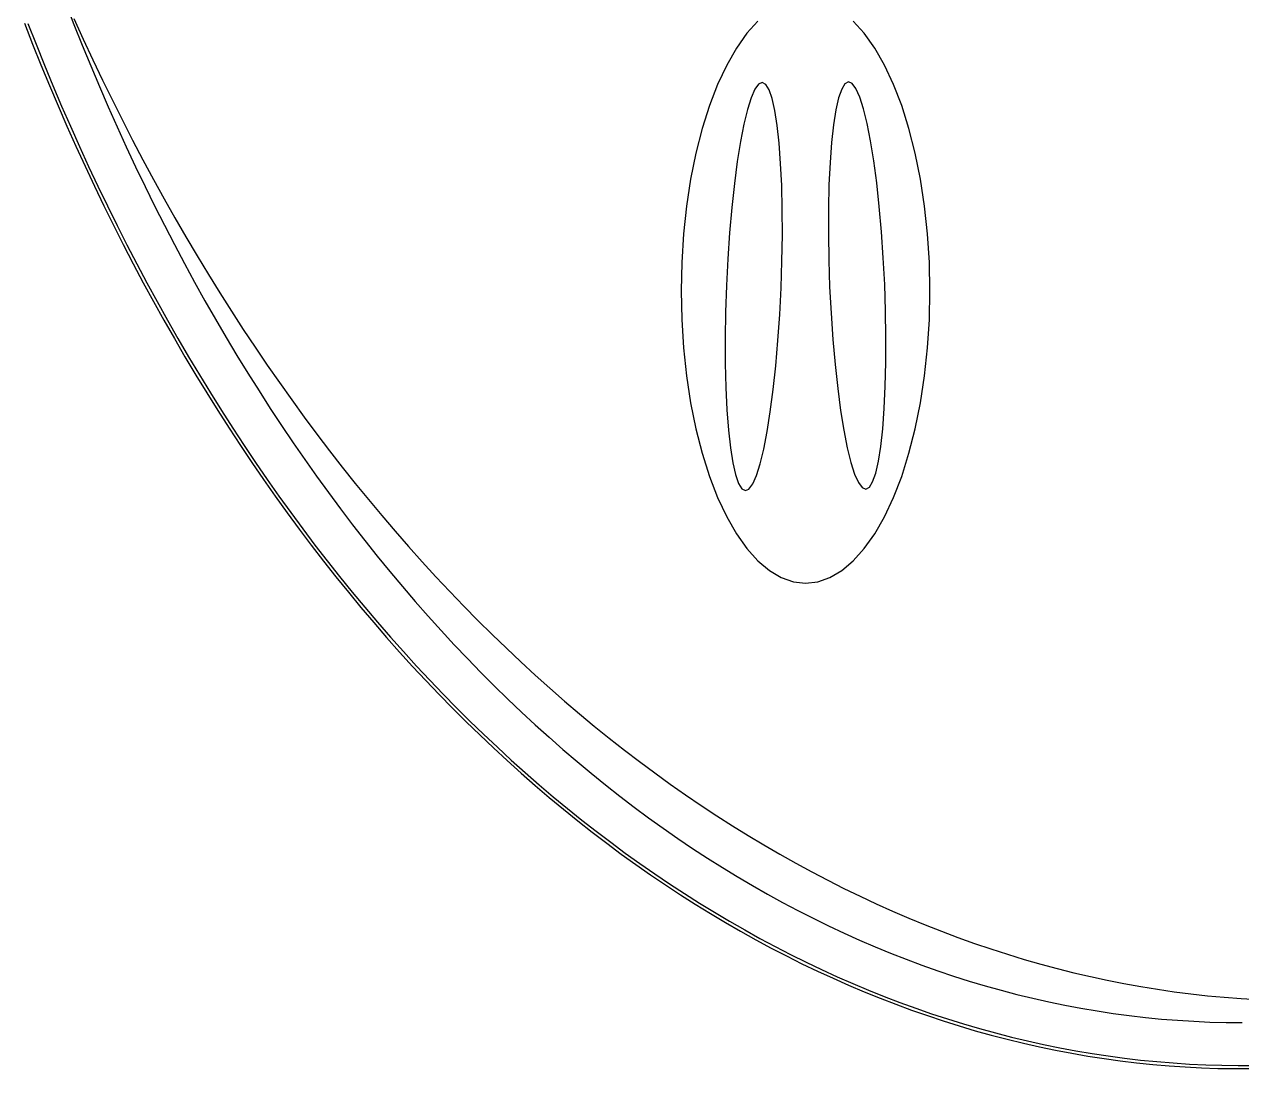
# Model space of a CAD drawing. Extents: x -1 to 217, y -22 to 302.
# Drawn here: x 13.2 to 107.8, y -22.3 to 58.8 of the extents above; entities that cross this region are included whole.
import ezdxf

# ---------------------------------------------------------------- set-up
doc = ezdxf.new("R2010")
doc.units = 0

msp = doc.modelspace()

# ---------------------------------------------------------------- linework, layer by layer
at = {"layer": 'ELLIPSES'}
for p, q in [((16.417, 60.448), (17.052, 58.821)), ((13.203, 58.918), (13.84, 57.295)), ((13.471, 58.905), (14.109, 57.282)), ((17.052, 58.821), (17.7, 57.206)), ((17.056, 59.284), (17.784, 57.68)), ((70.235, 59.091), (69.377, 58.138)), ((78.493, 58.138), (77.635, 59.091)), ((69.377, 58.138), (68.563, 56.992)), ((79.307, 56.992), (78.493, 58.138)), ((13.84, 57.295), (14.49, 55.684)), ((14.109, 57.282), (14.76, 55.671)), ((17.7, 57.206), (18.36, 55.602)), ((17.784, 57.68), (18.524, 56.088)), ((68.563, 56.992), (67.801, 55.664)), ((80.069, 55.664), (79.307, 56.992)), ((18.524, 56.088), (19.278, 54.507)), ((14.49, 55.684), (15.152, 54.084)), ((14.76, 55.671), (15.423, 54.072)), ((18.36, 55.602), (19.033, 54.01)), ((67.801, 55.664), (67.098, 54.167)), ((80.772, 54.167), (80.069, 55.664)), ((15.152, 54.084), (15.827, 52.495)), ((15.423, 54.072), (16.099, 52.483)), ((19.033, 54.01), (19.719, 52.43)), ((19.278, 54.507), (20.045, 52.938)), ((67.098, 54.167), (66.461, 52.516)), ((70.282, 54.178), (69.992, 53.785)), ((70.565, 54.302), (70.282, 54.178)), ((70.836, 54.155), (70.565, 54.302)), ((71.092, 53.739), (70.836, 54.155)), ((76.999, 54.207), (76.742, 53.791)), ((77.273, 54.354), (76.999, 54.207)), ((77.558, 54.23), (77.273, 54.354)), ((77.849, 53.838), (77.558, 54.23)), ((81.409, 52.516), (80.772, 54.167)), ((69.702, 53.129), (69.414, 52.222)), ((69.992, 53.785), (69.702, 53.129)), ((71.328, 53.062), (71.092, 53.739)), ((71.539, 52.134), (71.328, 53.062)), ((76.505, 53.114), (76.293, 52.188)), ((76.742, 53.791), (76.505, 53.114)), ((78.143, 53.184), (77.849, 53.838)), ((78.433, 52.279), (78.143, 53.184)), ((15.827, 52.495), (16.514, 50.918)), ((16.099, 52.483), (16.787, 50.907)), ((19.719, 52.43), (20.417, 50.863)), ((20.045, 52.938), (20.825, 51.381)), ((66.461, 52.516), (65.896, 50.726)), ((69.414, 52.222), (69.136, 51.079)), ((71.723, 50.972), (71.539, 52.134)), ((76.293, 52.188), (76.109, 51.028)), ((78.714, 51.139), (78.433, 52.279)), ((81.975, 50.726), (81.409, 52.516)), ((20.825, 51.381), (21.617, 49.836)), ((78.983, 49.783), (78.714, 51.139)), ((16.514, 50.918), (17.214, 49.353)), ((16.787, 50.907), (17.487, 49.343)), ((20.417, 50.863), (21.128, 49.308)), ((65.896, 50.726), (65.408, 48.814)), ((69.136, 51.079), (68.87, 49.721)), ((71.875, 49.596), (71.723, 50.972)), ((76.109, 51.028), (75.957, 49.655)), ((82.462, 48.814), (81.975, 50.726)), ((17.214, 49.353), (17.926, 47.8)), ((17.487, 49.343), (18.2, 47.79)), ((21.128, 49.308), (21.851, 47.766)), ((21.617, 49.836), (22.422, 48.304)), ((68.87, 49.721), (68.622, 48.169)), ((71.994, 48.029), (71.875, 49.596)), ((75.957, 49.655), (75.839, 48.091)), ((79.233, 48.235), (78.983, 49.783)), ((22.422, 48.304), (23.24, 46.785)), ((65.408, 48.814), (65.002, 46.799)), ((82.868, 46.799), (82.462, 48.814)), ((17.926, 47.8), (18.649, 46.259)), ((18.2, 47.79), (18.924, 46.25)), ((21.851, 47.766), (22.586, 46.237)), ((68.622, 48.169), (68.397, 46.451)), ((72.077, 46.298), (71.994, 48.029)), ((75.839, 48.091), (75.756, 46.363)), ((79.462, 46.521), (79.233, 48.235)), ((23.24, 46.785), (24.07, 45.279)), ((65.002, 46.799), (64.683, 44.701)), ((68.397, 46.451), (68.197, 44.596)), ((79.665, 44.67), (79.462, 46.521)), ((83.188, 44.701), (82.868, 46.799)), ((18.649, 46.259), (19.385, 44.731)), ((18.924, 46.25), (19.661, 44.723)), ((22.586, 46.237), (23.333, 44.721)), ((72.123, 44.433), (72.077, 46.298)), ((75.756, 46.363), (75.712, 44.501)), ((19.385, 44.731), (20.133, 43.216)), ((19.661, 44.723), (20.41, 43.209)), ((23.333, 44.721), (24.092, 43.218)), ((24.07, 45.279), (24.912, 43.786)), ((64.683, 44.701), (64.452, 42.539)), ((68.197, 44.596), (68.026, 42.635)), ((75.712, 44.501), (75.705, 42.538)), ((79.838, 42.713), (79.665, 44.67)), ((83.418, 42.539), (83.188, 44.701)), ((24.912, 43.786), (25.767, 42.307)), ((72.131, 42.465), (72.123, 44.433)), ((20.133, 43.216), (20.892, 41.714)), ((20.41, 43.209), (21.17, 41.707)), ((24.092, 43.218), (24.863, 41.73)), ((68.026, 42.635), (67.888, 40.603)), ((79.979, 40.686), (79.838, 42.713)), ((20.892, 41.714), (21.664, 40.224)), ((21.17, 41.707), (21.942, 40.219)), ((24.863, 41.73), (25.646, 40.255)), ((25.767, 42.307), (26.634, 40.842)), ((64.452, 42.539), (64.313, 40.334)), ((72.101, 40.429), (72.131, 42.465)), ((75.705, 42.538), (75.737, 40.505)), ((83.558, 40.334), (83.418, 42.539)), ((26.634, 40.842), (27.512, 39.39)), ((21.664, 40.224), (22.446, 38.749)), ((21.942, 40.219), (22.726, 38.744)), ((25.646, 40.255), (26.44, 38.794)), ((64.313, 40.334), (64.266, 38.108)), ((67.888, 40.603), (67.784, 38.534)), ((72.033, 38.359), (72.101, 40.429)), ((75.737, 40.505), (75.806, 38.439)), ((80.085, 38.621), (79.979, 40.686)), ((83.604, 38.108), (83.558, 40.334)), ((27.512, 39.39), (28.403, 37.953)), ((22.446, 38.749), (23.241, 37.286)), ((22.726, 38.744), (23.521, 37.283)), ((26.44, 38.794), (27.246, 37.347)), ((28.403, 37.953), (29.304, 36.53)), ((64.266, 38.108), (64.313, 35.882)), ((67.784, 38.534), (67.717, 36.464)), ((71.93, 36.29), (72.033, 38.359)), ((75.806, 38.439), (75.912, 36.374)), ((80.155, 36.555), (80.085, 38.621)), ((83.558, 35.882), (83.604, 38.108)), ((23.241, 37.286), (24.046, 35.838)), ((23.521, 37.283), (24.327, 35.835)), ((27.246, 37.347), (28.063, 35.915)), ((29.304, 36.53), (30.218, 35.121)), ((67.717, 36.464), (67.687, 34.428)), ((71.791, 34.258), (71.93, 36.29)), ((75.912, 36.374), (76.053, 34.346)), ((80.187, 34.522), (80.155, 36.555)), ((24.046, 35.838), (24.863, 34.403)), ((24.327, 35.835), (25.145, 34.402)), ((28.063, 35.915), (28.892, 34.498)), ((30.218, 35.121), (31.143, 33.728)), ((64.313, 35.882), (64.452, 33.677)), ((83.418, 33.677), (83.558, 35.882)), ((24.863, 34.403), (25.691, 32.983)), ((25.145, 34.402), (25.974, 32.982)), ((28.892, 34.498), (29.732, 33.096)), ((67.687, 34.428), (67.695, 32.46)), ((71.621, 32.298), (71.791, 34.258)), ((76.053, 34.346), (76.227, 32.39)), ((80.18, 32.558), (80.187, 34.522)), ((31.143, 33.728), (32.079, 32.349)), ((64.452, 33.677), (64.682, 31.515)), ((83.188, 31.515), (83.418, 33.677)), ((25.691, 32.983), (26.53, 31.577)), ((25.974, 32.982), (26.814, 31.578)), ((29.732, 33.096), (30.583, 31.708)), ((32.079, 32.349), (33.026, 30.986)), ((67.695, 32.46), (67.741, 30.595)), ((71.421, 30.442), (71.621, 32.298)), ((76.227, 32.39), (76.43, 30.539)), ((80.135, 30.697), (80.18, 32.558)), ((26.53, 31.577), (27.38, 30.185)), ((26.814, 31.578), (27.665, 30.187)), ((30.583, 31.708), (31.445, 30.336)), ((64.682, 31.515), (65.002, 29.416)), ((82.868, 29.416), (83.188, 31.515)), ((31.445, 30.336), (32.317, 28.98)), ((33.026, 30.986), (33.984, 29.638)), ((67.741, 30.595), (67.824, 28.864)), ((71.195, 28.724), (71.421, 30.442)), ((76.43, 30.539), (76.658, 28.825)), ((80.053, 28.969), (80.135, 30.697)), ((27.38, 30.185), (28.241, 28.808)), ((27.665, 30.187), (28.527, 28.812)), ((33.984, 29.638), (34.952, 28.306)), ((65.002, 29.416), (65.408, 27.402)), ((82.462, 27.402), (82.868, 29.416)), ((28.241, 28.808), (29.113, 27.446)), ((28.527, 28.812), (29.399, 27.451)), ((32.317, 28.98), (33.201, 27.639)), ((67.824, 28.864), (67.942, 27.297)), ((70.947, 27.173), (71.195, 28.724)), ((76.658, 28.825), (76.909, 27.276)), ((79.935, 27.405), (80.053, 28.969)), ((29.113, 27.446), (29.995, 26.099)), ((29.399, 27.451), (30.282, 26.106)), ((33.201, 27.639), (34.095, 26.314)), ((34.952, 28.306), (35.932, 26.99)), ((35.932, 26.99), (36.922, 25.69)), ((65.408, 27.402), (65.896, 25.49)), ((67.942, 27.297), (68.095, 25.921)), ((70.682, 25.814), (70.947, 27.173)), ((76.909, 27.276), (77.177, 25.921)), ((79.782, 26.031), (79.935, 27.405)), ((81.974, 25.49), (82.462, 27.402)), ((29.995, 26.099), (30.887, 24.768)), ((30.282, 26.106), (31.176, 24.776)), ((34.095, 26.314), (34.999, 25.005)), ((36.922, 25.69), (37.922, 24.406)), ((68.095, 25.921), (68.278, 24.759)), ((70.403, 24.671), (70.682, 25.814)), ((77.177, 25.921), (77.459, 24.78)), ((79.599, 24.871), (79.782, 26.031)), ((30.887, 24.768), (31.79, 23.451)), ((31.176, 24.776), (32.08, 23.461)), ((34.999, 25.005), (35.914, 23.712)), ((65.896, 25.49), (66.461, 23.7)), ((68.278, 24.759), (68.49, 23.831)), ((70.116, 23.764), (70.403, 24.671)), ((77.459, 24.78), (77.749, 23.876)), ((79.386, 23.945), (79.599, 24.871)), ((81.409, 23.7), (81.974, 25.49)), ((35.914, 23.712), (36.839, 22.435)), ((37.922, 24.406), (38.933, 23.138)), ((66.461, 23.7), (67.098, 22.048)), ((68.49, 23.831), (68.725, 23.154)), ((69.825, 23.108), (70.116, 23.764)), ((77.749, 23.876), (78.042, 23.222)), ((79.15, 23.269), (79.386, 23.945)), ((80.772, 22.048), (81.409, 23.7)), ((31.79, 23.451), (32.704, 22.151)), ((32.08, 23.461), (32.994, 22.162)), ((38.933, 23.138), (39.953, 21.888)), ((68.725, 23.154), (68.981, 22.738)), ((68.981, 22.738), (69.253, 22.591)), ((69.253, 22.591), (69.536, 22.715)), ((69.536, 22.715), (69.825, 23.108)), ((78.042, 23.222), (78.334, 22.829)), ((78.334, 22.829), (78.619, 22.706)), ((78.619, 22.706), (78.892, 22.853)), ((78.892, 22.853), (79.15, 23.269)), ((32.704, 22.151), (33.627, 20.866)), ((32.994, 22.162), (33.918, 20.879)), ((36.839, 22.435), (37.774, 21.176)), ((39.953, 21.888), (40.983, 20.654)), ((67.098, 22.048), (67.801, 20.551)), ((80.069, 20.551), (80.772, 22.048)), ((33.627, 20.866), (34.56, 19.597)), ((33.918, 20.879), (34.852, 19.612)), ((37.774, 21.176), (38.718, 19.933)), ((38.718, 19.933), (39.673, 18.707)), ((40.983, 20.654), (42.023, 19.437)), ((67.801, 20.551), (68.563, 19.224)), ((79.307, 19.224), (80.069, 20.551)), ((34.56, 19.597), (35.503, 18.345)), ((34.852, 19.612), (35.796, 18.361)), ((42.023, 19.437), (43.073, 18.237)), ((68.563, 19.224), (69.377, 18.078)), ((78.493, 18.078), (79.307, 19.224)), ((35.503, 18.345), (36.456, 17.108)), ((35.796, 18.361), (36.75, 17.126)), ((39.673, 18.707), (40.637, 17.498)), ((43.073, 18.237), (44.132, 17.055)), ((69.377, 18.078), (70.235, 17.125)), ((77.635, 17.125), (78.493, 18.078)), ((36.456, 17.108), (37.419, 15.888)), ((36.75, 17.126), (37.713, 15.908)), ((40.637, 17.498), (41.611, 16.306)), ((44.132, 17.055), (45.2, 15.89)), ((70.235, 17.125), (71.128, 16.374)), ((76.742, 16.374), (77.635, 17.125)), ((41.611, 16.306), (42.595, 15.132)), ((71.128, 16.374), (72.049, 15.833)), ((75.821, 15.833), (76.742, 16.374)), ((37.419, 15.888), (38.39, 14.685)), ((37.713, 15.908), (38.686, 14.707)), ((45.2, 15.89), (46.278, 14.743)), ((72.049, 15.833), (72.987, 15.506)), ((72.987, 15.506), (73.935, 15.396)), ((73.935, 15.396), (74.883, 15.505)), ((74.883, 15.505), (75.821, 15.833)), ((38.39, 14.685), (39.372, 13.498)), ((38.686, 14.707), (39.668, 13.522)), ((42.595, 15.132), (43.587, 13.976)), ((46.278, 14.743), (47.364, 13.615)), ((39.372, 13.498), (40.362, 12.329)), ((39.668, 13.522), (40.66, 12.355)), ((43.587, 13.976), (44.589, 12.837)), ((47.364, 13.615), (48.459, 12.504)), ((40.362, 12.329), (41.362, 11.176)), ((40.66, 12.355), (41.66, 11.205)), ((44.589, 12.837), (45.599, 11.716)), ((48.459, 12.504), (49.562, 11.411)), ((45.599, 11.716), (46.619, 10.613)), ((49.562, 11.411), (50.674, 10.337)), ((41.362, 11.176), (42.37, 10.041)), ((41.66, 11.205), (42.669, 10.072)), ((46.619, 10.613), (47.647, 9.529)), ((42.37, 10.041), (43.387, 8.923)), ((42.669, 10.072), (43.687, 8.956)), ((47.647, 9.529), (48.683, 8.463)), ((50.674, 10.337), (51.795, 9.281)), ((43.387, 8.923), (44.413, 7.823)), ((43.687, 8.956), (44.714, 7.858)), ((51.795, 9.281), (52.923, 8.245)), ((44.413, 7.823), (45.448, 6.741)), ((44.714, 7.858), (45.749, 6.778)), ((48.683, 8.463), (49.728, 7.416)), ((52.923, 8.245), (54.059, 7.227)), ((45.448, 6.741), (46.491, 5.676)), ((45.749, 6.778), (46.793, 5.716)), ((49.728, 7.416), (50.782, 6.387)), ((54.059, 7.227), (55.203, 6.228)), ((46.793, 5.716), (47.845, 4.672)), ((50.782, 6.387), (51.843, 5.377)), ((55.203, 6.228), (56.354, 5.249)), ((46.491, 5.676), (47.542, 4.629)), ((51.843, 5.377), (52.912, 4.387)), ((56.354, 5.249), (57.513, 4.289)), ((47.542, 4.629), (48.601, 3.601)), ((47.845, 4.672), (48.905, 3.646)), ((52.912, 4.387), (53.989, 3.415)), ((57.513, 4.289), (58.679, 3.348)), ((48.601, 3.601), (49.668, 2.591)), ((48.905, 3.646), (49.973, 2.638)), ((53.989, 3.415), (55.074, 2.463)), ((58.679, 3.348), (59.852, 2.427)), ((49.668, 2.591), (50.743, 1.599)), ((49.973, 2.638), (51.049, 1.649)), ((55.074, 2.463), (56.166, 1.53)), ((59.852, 2.427), (61.032, 1.526)), ((50.743, 1.599), (51.826, 0.626)), ((51.049, 1.649), (52.132, 0.679)), ((56.166, 1.53), (57.266, 0.617)), ((61.032, 1.526), (62.219, 0.645)), ((51.826, 0.626), (52.916, -0.329)), ((52.132, 0.679), (53.223, -0.273)), ((57.266, 0.617), (58.372, -0.277)), ((62.219, 0.645), (63.412, -0.216)), ((52.916, -0.329), (54.014, -1.265)), ((53.223, -0.273), (54.322, -1.206)), ((58.372, -0.277), (59.486, -1.151)), ((63.412, -0.216), (64.611, -1.057)), ((54.014, -1.265), (55.119, -2.182)), ((54.322, -1.206), (55.427, -2.12)), ((59.486, -1.151), (60.606, -2.005)), ((64.611, -1.057), (65.816, -1.878)), ((65.816, -1.878), (67.028, -2.678)), ((55.119, -2.182), (56.231, -3.079)), ((55.427, -2.12), (56.54, -3.015)), ((60.606, -2.005), (61.734, -2.839)), ((61.734, -2.839), (62.867, -3.652)), ((67.028, -2.678), (68.245, -3.457)), ((56.231, -3.079), (57.35, -3.958)), ((56.54, -3.015), (57.66, -3.89)), ((62.867, -3.652), (64.008, -4.446)), ((68.245, -3.457), (69.468, -4.216)), ((57.35, -3.958), (58.475, -4.817)), ((57.66, -3.89), (58.786, -4.746)), ((64.008, -4.446), (65.154, -5.219)), ((69.468, -4.216), (70.696, -4.954)), ((58.475, -4.817), (59.608, -5.657)), ((58.786, -4.746), (59.919, -5.583)), ((59.608, -5.657), (60.746, -6.477)), ((59.919, -5.583), (61.058, -6.4)), ((65.154, -5.219), (66.306, -5.971)), ((70.696, -4.954), (71.929, -5.671)), ((71.929, -5.671), (73.167, -6.367)), ((60.746, -6.477), (61.892, -7.278)), ((61.058, -6.4), (62.204, -7.198)), ((66.306, -5.971), (67.465, -6.703)), ((73.167, -6.367), (74.41, -7.041)), ((61.892, -7.278), (63.043, -8.059)), ((62.204, -7.198), (63.356, -7.975)), ((67.465, -6.703), (68.629, -7.414)), ((68.629, -7.414), (69.798, -8.104)), ((74.41, -7.041), (75.658, -7.695)), ((63.043, -8.059), (64.2, -8.82)), ((63.356, -7.975), (64.514, -8.733)), ((69.798, -8.104), (70.973, -8.773)), ((75.658, -7.695), (76.91, -8.327)), ((76.91, -8.327), (78.167, -8.938)), ((64.2, -8.82), (65.364, -9.561)), ((64.514, -8.733), (65.678, -9.471)), ((70.973, -8.773), (72.153, -9.422)), ((72.153, -9.422), (73.339, -10.049)), ((78.167, -8.938), (79.427, -9.527)), ((65.364, -9.561), (66.532, -10.282)), ((65.678, -9.471), (66.847, -10.188)), ((66.532, -10.282), (67.707, -10.983)), ((66.847, -10.188), (68.022, -10.886)), ((73.339, -10.049), (74.529, -10.655)), ((79.427, -9.527), (80.691, -10.094)), ((80.691, -10.094), (81.959, -10.64)), ((67.707, -10.983), (68.887, -11.664)), ((68.022, -10.886), (69.203, -11.563)), ((74.529, -10.655), (75.724, -11.24)), ((75.724, -11.24), (76.923, -11.803)), ((81.959, -10.64), (83.231, -11.164)), ((83.231, -11.164), (84.505, -11.666)), ((68.887, -11.664), (70.072, -12.324)), ((69.203, -11.563), (70.388, -12.219)), ((70.388, -12.219), (71.579, -12.855)), ((76.923, -11.803), (78.127, -12.345)), ((84.505, -11.666), (85.783, -12.146)), ((85.783, -12.146), (87.064, -12.604)), ((70.072, -12.324), (71.262, -12.964)), ((71.262, -12.964), (72.457, -13.584)), ((71.579, -12.855), (72.775, -13.471)), ((78.127, -12.345), (79.335, -12.865)), ((79.335, -12.865), (80.547, -13.364)), ((87.064, -12.604), (88.347, -13.04)), ((88.347, -13.04), (89.633, -13.454)), ((72.457, -13.584), (73.657, -14.183)), ((72.775, -13.471), (73.975, -14.066)), ((73.657, -14.183), (74.862, -14.761)), ((73.975, -14.066), (75.18, -14.64)), ((80.547, -13.364), (81.763, -13.841)), ((81.763, -13.841), (82.982, -14.297)), ((89.633, -13.454), (90.921, -13.846)), ((90.921, -13.846), (92.212, -14.215)), ((74.862, -14.761), (76.071, -15.318)), ((75.18, -14.64), (76.389, -15.194)), ((82.982, -14.297), (84.206, -14.73)), ((84.206, -14.73), (85.432, -15.142)), ((92.212, -14.215), (93.504, -14.562)), ((93.504, -14.562), (94.798, -14.887)), ((94.798, -14.887), (96.093, -15.189)), ((76.071, -15.318), (77.284, -15.855)), ((76.389, -15.194), (77.603, -15.726)), ((77.284, -15.855), (78.501, -16.371)), ((77.603, -15.726), (78.82, -16.238)), ((85.432, -15.142), (86.662, -15.532)), ((86.662, -15.532), (87.895, -15.9)), ((87.895, -15.9), (89.13, -16.245)), ((96.093, -15.189), (97.39, -15.468)), ((97.39, -15.468), (98.688, -15.725)), ((98.688, -15.725), (99.987, -15.96)), ((99.987, -15.96), (101.286, -16.172)), ((78.501, -16.371), (79.723, -16.866)), ((78.82, -16.238), (80.042, -16.728)), ((79.723, -16.866), (80.948, -17.339)), ((80.042, -16.728), (81.267, -17.198)), ((89.13, -16.245), (90.368, -16.569)), ((90.368, -16.569), (91.609, -16.871)), ((91.609, -16.871), (92.852, -17.15)), ((101.286, -16.172), (102.586, -16.361)), ((102.586, -16.361), (103.887, -16.527)), ((103.887, -16.527), (105.187, -16.671)), ((105.187, -16.671), (106.488, -16.792)), ((106.488, -16.792), (107.788, -16.891)), ((107.788, -16.891), (109.088, -16.966)), ((80.948, -17.339), (82.176, -17.792)), ((81.267, -17.198), (82.496, -17.646)), ((82.176, -17.792), (83.408, -18.223)), ((82.496, -17.646), (83.728, -18.073)), ((92.852, -17.15), (94.097, -17.407)), ((94.097, -17.407), (95.344, -17.642)), ((95.344, -17.642), (96.593, -17.855)), ((96.593, -17.855), (97.843, -18.046)), ((83.408, -18.223), (84.644, -18.634)), ((83.728, -18.073), (84.964, -18.479)), ((84.644, -18.634), (85.882, -19.023)), ((84.964, -18.479), (86.203, -18.863)), ((86.203, -18.863), (87.444, -19.227)), ((97.843, -18.046), (99.095, -18.214)), ((99.095, -18.214), (100.348, -18.359)), ((100.348, -18.359), (101.603, -18.483)), ((101.603, -18.483), (102.858, -18.584)), ((102.858, -18.584), (104.113, -18.662)), ((104.113, -18.662), (105.37, -18.718)), ((105.37, -18.718), (106.626, -18.752)), ((106.626, -18.752), (107.883, -18.763)), ((85.882, -19.023), (87.124, -19.39)), ((87.124, -19.39), (88.368, -19.737)), ((87.444, -19.227), (88.689, -19.568)), ((88.368, -19.737), (89.615, -20.062)), ((88.689, -19.568), (89.935, -19.888)), ((89.615, -20.062), (90.865, -20.365)), ((89.935, -19.888), (91.185, -20.187)), ((90.865, -20.365), (92.116, -20.647)), ((91.185, -20.187), (92.436, -20.464)), ((92.116, -20.647), (93.37, -20.907)), ((92.436, -20.464), (93.69, -20.72)), ((93.69, -20.72), (94.946, -20.954)), ((93.37, -20.907), (94.626, -21.146)), ((94.626, -21.146), (95.883, -21.363)), ((94.946, -20.954), (96.203, -21.166)), ((95.883, -21.363), (97.142, -21.559)), ((96.203, -21.166), (97.462, -21.357)), ((97.142, -21.559), (98.403, -21.733)), ((97.462, -21.357), (98.722, -21.525)), ((98.403, -21.733), (99.665, -21.885)), ((98.722, -21.525), (99.984, -21.672)), ((99.984, -21.672), (101.247, -21.798)), ((99.665, -21.885), (100.928, -22.015)), ((100.928, -22.015), (102.192, -22.124)), ((101.247, -21.798), (102.51, -21.901)), ((102.192, -22.124), (103.456, -22.211)), ((102.51, -21.901), (103.774, -21.983)), ((103.456, -22.211), (104.722, -22.277)), ((103.774, -21.983), (105.039, -22.043)), ((104.722, -22.277), (105.987, -22.32)), ((105.039, -22.043), (106.304, -22.081)), ((105.987, -22.32), (107.253, -22.342)), ((106.304, -22.081), (107.57, -22.098)), ((107.253, -22.342), (108.519, -22.342)), ((107.57, -22.098), (108.835, -22.092))]:
    msp.add_line(p, q, dxfattribs=at)

doc.saveas('drawing.dxf')
